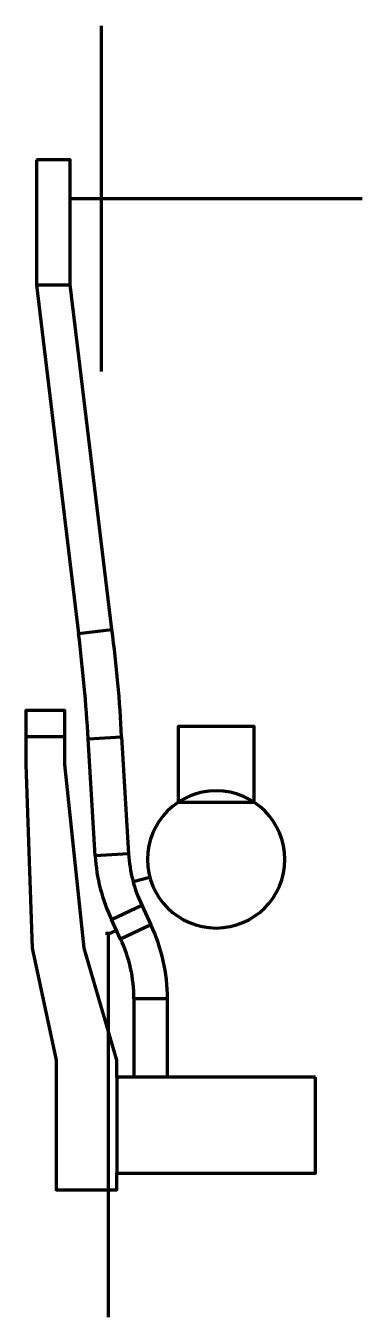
# Model space of a CAD drawing. Extents: x -88 to 68, y -212 to 386.
import ezdxf

# ---------------------------------------------------------------- set-up
doc = ezdxf.new("R2010")
doc.units = 0
doc.layers.add('s001-#def-active-grp', color=7, linetype='CONTINUOUS')

msp = doc.modelspace()

# ---------------------------------------------------------------- linework, layer by layer
at = {"layer": 's001-#def-active-grp', "color": 7, "linetype": 'CONTINUOUS', "lineweight": 158, "true_color": 0x000000}
for p, q in [((-53.25, 385.99), (-53.25, 225.99)), ((-67.5, 305.99), (67.5, 305.99)), ((-88, 56.99), (-70, 56.99)), ((-38.42, -10.18), (-30.69, -8.13)), ((-50, -34.07), (-50, -211.94))]:
    msp.add_line(p, q, dxfattribs=at)
for points in [[(-83.11, 323.88), (-83.11, 265.99), (-67.5, 265.99), (-67.5, 323.88), (-83.11, 323.88)], [(-83.11, 265.99), (-63.6, 104.64), (-48.22, 106.51), (-67.5, 265.99)], [(-46, -100.78), (-46, -93.01), (-61, -41.04), (-70, 43.99), (-70, 68.99), (-88, 68.99), (-88, 43.99), (-85.05, -41.04), (-74, -93.01), (-74, -153.01), (-46, -153.01), (-46, -145.23)], [(17.5, 26.49), (17.5, 61.49), (-17.5, 61.49), (-17.5, 26.49), (17.5, 26.49)], [(-55.95, 1.65), (-59.19, 55.78), (-43.72, 56.71), (-40.48, 2.58), (-55.95, 1.65)], [(-44.18, -36.84), (-48.44, -27.8), (-34.41, -21.2), (-30.15, -30.25), (-44.18, -36.84)], [(-51.2, -34.07), (-48.8, -34.07), (-46.09, -32.8)], [(-22.5, -100.78), (-22.5, -64.51), (-38, -64.51), (-38, -100.78)], [(46, -100.78), (-46, -100.78), (-46, -145.23), (46, -145.23), (46, -100.78)]]:
    msp.add_lwpolyline(points, dxfattribs=at)
for centre, radius, start, end in [((-868.95, 7.27), 811.22, 3.42841, 6.8942), ((-628.99, 28.94), 585.93, 2.71592, 7.60669), ((0, 0), 31.75, 90, 180), ((0, 0), 31.75, 0, 90), ((24.41, 6.47), 80.5, -176.57159, -154.81094), ((24.41, 6.47), 65, -176.57159, -154.81094), ((0, 0), 31.75, 180, -90), ((0, 0), 31.75, -90, 0), ((-103, -64.51), 80.5, 0, 25.18906), ((-103, -64.51), 65, 0, 25.18906)]:
    msp.add_arc(centre, radius, start, end, dxfattribs=at)

doc.saveas('drawing.dxf')
